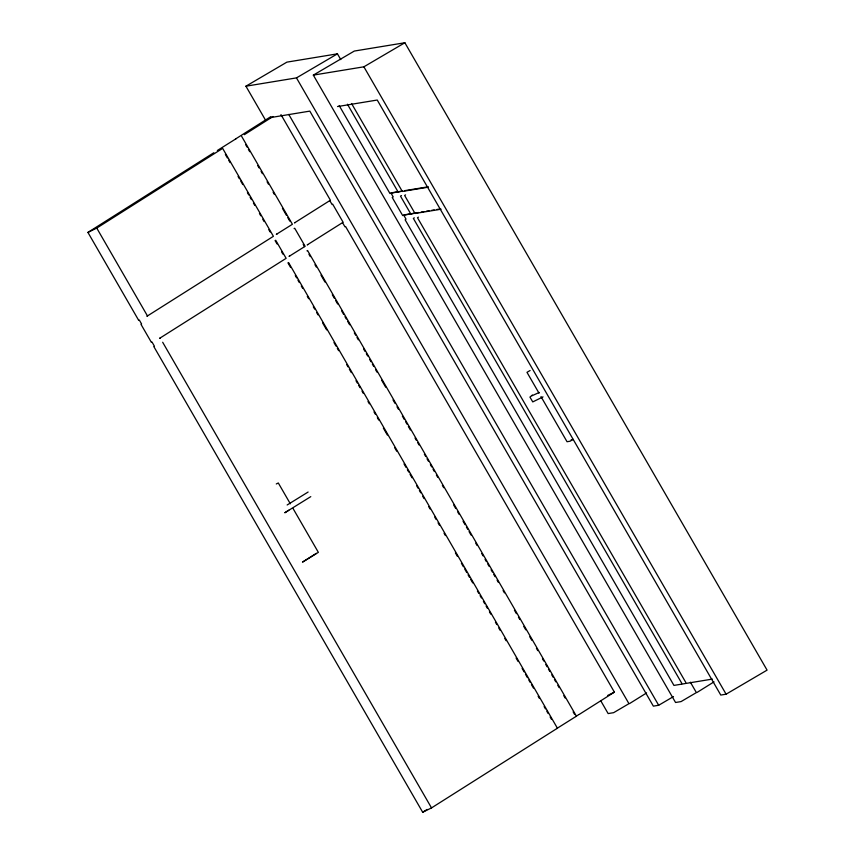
<?xml version="1.0" encoding="UTF-8"?>
<svg xmlns="http://www.w3.org/2000/svg" width="855" height="855" viewBox="0 0 855 855"><rect width="100%" height="100%" fill="white"/><g stroke="black" fill="none" stroke-linecap="round" stroke-linejoin="round"><path stroke-width="1.28" d="M646.583 692.945L629.537 703.58M714.011 681.863L696.953 692.497M310.782 496.637L284.779 512.776L288.808 510.232M138.681 320.336L87.926 232.421L213.825 152.735M217.341 150.501L236.119 138.702M235.499 139.012L270.811 116.654M87.926 232.421L96.754 228.082L222.653 148.385L273.408 236.301L146.889 316.297M244.338 134.673L273.023 116.515M308.121 492.031L287.152 504.984M316.35 553.356L302.499 562.12L318.37 552.362L292.998 508.415M153.836 346.596L422.691 812.25L427.179 809.407M556.797 728.524L576.42 716.191L307.576 250.536L306.956 250.836M575.8 716.501L578.482 714.801M422.691 812.25L431.519 807.911L557.417 728.214L288.573 262.56L287.953 262.87L290.625 267.487M579.102 714.502L614.403 692.144L345.559 226.489M265.274 119.7L245.919 86.195L286.895 62.137L337.447 53.833L340.782 59.615M245.919 86.195L296.471 77.891L337.447 53.833M690.38 682.194L696.387 692.593L681.05 701.592L675.557 702.489L313.336 75.112L354.312 51.054L404.864 42.75L767.074 670.128L726.098 694.185L720.776 695.062L377.237 100.035L337.511 106.565M313.336 75.112L363.888 66.808L404.864 42.75M398.569 191.67L389.944 193.487L339.189 105.582M401.455 195.56L400.493 196.126L410.913 214.167L415.231 213.045M405.58 194.887L404.618 195.442L415.038 213.483L441.084 209.208M414.312 217.833L413.35 218.388L682.205 684.053L685.56 683.498M418.437 217.149L417.475 217.715L686.33 683.369L712.375 679.094M530.1 370.504L526.979 372.331L539.003 393.15M539.27 392.456L532.024 395.737M270.095 117.648L309.82 111.118L653.359 706.145L658.681 705.268L673.484 696.579M543.021 396.88L532.761 401.914L529.94 397.094L532.387 395.053M295.093 222.578L294.473 222.888L330.404 200.23L280.974 114.634M276.935 234.067L276.315 234.377L292.41 224.277L241.655 136.362M294.099 228.574L294.719 228.264L305.128 246.304L289.033 256.404L289.653 256.105M307.811 244.605L307.191 244.915L343.122 222.257L332.702 204.217L332.082 204.527L329.774 200.53M160.238 338.024L159.618 338.324L286.136 258.328L275.716 240.287L275.096 240.597L277.052 243.974M276.293 483.962L278.313 482.979L290.326 503.787M607.777 695.404L614.403 692.144M397.286 191.873L390.895 192.931L393.204 196.917L392.242 197.484L402.662 215.524L411.287 213.697L404.896 214.744M399.146 191.573L402.513 191.018L398.195 192.129L347.44 104.225M404.575 190.676L428.024 186.828M428.366 187.17L402.32 191.456L351.565 103.541M411.864 213.6L414.109 213.237M416 212.927L418.597 212.5M421.205 212.061L423.813 211.634M426.41 211.206L429.018 210.779M431.625 210.351L434.222 209.924M436.83 209.496L439.438 209.069M571.161 439.727L573.171 439.395L570.05 441.223L567.047 441.725L541.001 396.624M681.617 684.15L673.943 685.411L405.099 219.746M363.888 66.808L726.098 694.185M403.613 214.958L406.061 219.19M296.471 77.891L658.681 705.268M288.766 114.42L628.959 703.676L613.634 712.675L608.14 713.572L600.808 700.865M342.502 222.567L344.939 226.789M245.716 144.762L247.052 147.081M248.388 149.39L249.713 151.709M257.729 165.581L259.065 167.901M261.074 171.374L262.41 173.683M267.081 181.784L268.417 184.092M273.098 192.193L274.434 194.502M282.439 208.385L286.446 215.321M287.782 217.64L289.792 221.114M303.204 244.359L304.508 246.614M308.954 254.309L310.29 256.618M314.961 264.708L316.297 267.017M320.967 275.107L324.964 282.032M332.306 294.751L334.305 298.213M335.641 300.522L337.64 303.995M341.647 310.921L343.646 314.394M344.982 316.703L346.318 319.011M347.643 321.32L349.652 324.793M354.323 332.873L355.648 335.192M356.984 337.501L358.32 339.809M363.653 349.054L364.989 351.362M366.325 353.681L367.661 355.99M369.659 359.453L370.995 361.761M372.331 364.08L373.667 366.389M375.666 369.852L377.002 372.16M381.672 380.251L385.669 387.187M393.011 399.894L395.01 403.357M397.009 406.83L398.345 409.139M402.352 416.075L404.351 419.538M405.687 421.846L407.023 424.166M408.359 426.474L410.357 429.937M415.028 438.027L416.364 440.336M417.7 442.644L419.025 444.963M424.369 454.208L425.705 456.517M427.03 458.825L428.366 461.134M430.375 464.607L431.7 466.916M433.036 469.224L434.372 471.533M436.371 475.006L437.707 477.314M442.377 485.405L443.713 487.713M453.716 505.049L455.715 508.511M457.724 511.974L459.06 514.293M463.057 521.219L465.056 524.692M466.392 527.001L467.728 529.309M469.064 531.618L471.062 535.091M475.733 543.171L477.069 545.49M481.739 553.57L483.075 555.889M485.074 559.352L486.41 561.66M487.745 563.969L489.071 566.288M491.08 569.751L492.416 572.059M493.741 574.378L495.077 576.687M497.086 580.15L498.412 582.458M503.082 590.548L504.418 592.857M514.421 610.192L516.431 613.655M518.429 617.128L519.765 619.437M523.762 626.373L525.772 629.836M529.769 636.772L531.767 640.235M536.438 648.325L537.774 650.634M542.444 658.724L543.78 661.033M545.779 664.506L547.115 666.815M548.45 669.123L549.786 671.432M551.785 674.905L553.121 677.213M554.457 679.522L555.793 681.83M557.791 685.304L559.127 687.612M563.798 695.703L565.123 698.011M573.128 711.873L574.464 714.182M225.378 154.477L227.377 157.951M228.713 160.259L230.048 162.578M238.064 176.461L239.4 178.77M240.736 181.078L242.745 184.552M247.416 192.653L248.752 194.961M250.088 197.281L251.423 199.589M253.422 203.063L254.758 205.371M259.439 213.472L260.775 215.781M262.774 219.254L264.11 221.563M268.791 229.664L270.127 231.983M281.605 251.872L282.909 254.127M295.296 275.577L296.621 277.886M297.957 280.194L299.293 282.503M301.291 285.976L302.627 288.285M307.298 296.375L308.634 298.684M313.304 306.774L314.64 309.083M316.639 312.545L317.975 314.864M322.645 322.955L326.642 329.88M333.984 342.588L335.983 346.061M337.319 348.37L338.655 350.678M346.66 364.551L347.996 366.859M349.332 369.168L351.33 372.63M356.001 380.721L357.337 383.04M358.673 385.349L359.998 387.657M362.007 391.12L363.343 393.439M368.003 401.519L369.339 403.838M374.009 411.918L375.345 414.237M377.344 417.7L378.68 420.008M383.35 428.099L387.358 435.035M394.689 447.742L396.699 451.205M404.03 463.923L406.029 467.386M407.365 469.694L408.701 472.003M410.037 474.322L412.035 477.785M416.706 485.875L418.042 488.184M419.377 490.492L420.713 492.801M422.712 496.274L424.048 498.583M428.718 506.673L430.054 508.982M434.714 517.072L436.05 519.38M438.059 522.843L439.385 525.162M444.055 533.242L445.391 535.561M455.405 552.886L457.404 556.359M461.401 563.285L463.41 566.758M464.735 569.067L466.745 572.529M468.08 574.849L469.406 577.157M470.742 579.466L472.74 582.928M477.411 591.019L478.747 593.327M480.083 595.646L481.418 597.955M483.417 601.418L484.753 603.737M486.089 606.045L487.425 608.354M489.423 611.817L490.759 614.136M495.43 622.216L496.766 624.535M498.764 627.998L500.1 630.306M504.771 638.396L506.096 640.705M516.11 658.04L518.109 661.503M522.116 668.439L524.115 671.902M525.451 674.221L527.45 677.684M528.785 679.992L530.121 682.301M531.447 684.62L533.456 688.083M538.126 696.173L539.452 698.482M544.122 706.572L545.458 708.88M546.794 711.189L548.13 713.498M550.128 716.971L551.464 719.279M96.754 228.082L147.509 315.997M162.674 342.257L431.519 807.911M139.301 320.026L141.599 324.013M154.456 346.286L152.019 342.053L151.399 342.363L140.979 324.323"/></g></svg>
